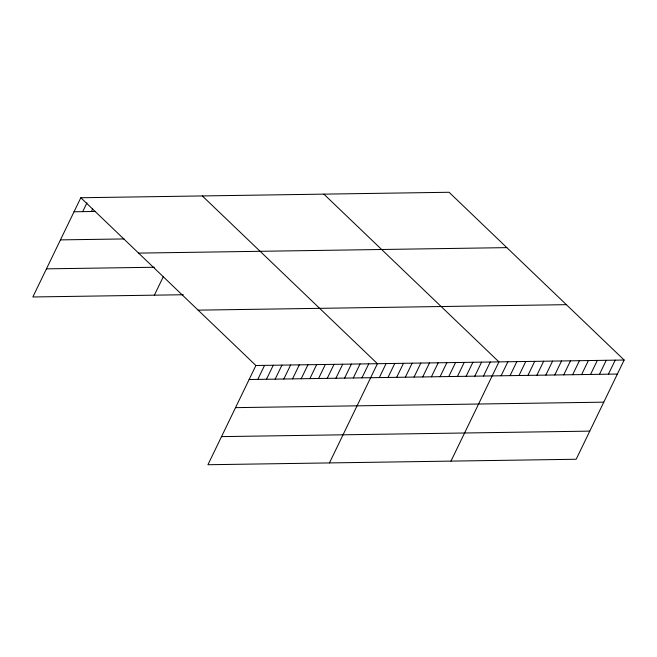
<?xml version="1.0" encoding="UTF-8"?>
<svg xmlns="http://www.w3.org/2000/svg" width="657" height="657" viewBox="0 0 657 657"><rect width="100%" height="100%" fill="white"/><g stroke="black" fill="none" stroke-linecap="round" stroke-linejoin="round"><path stroke-width="0.99" d="M624.15 360.028L255.902 365.506L207.932 464.729L576.181 459.251L624.15 360.028L449.068 192.271L80.819 197.749L32.85 296.972L183.303 294.738M82.716 211.644L86.954 202.873M91.397 211.513L92.67 208.885M154.37 295.165L163.437 276.425M257.799 379.401L264.582 365.374M266.479 379.27L273.263 365.251M275.16 379.138L281.943 365.12M283.84 379.007L290.616 364.988M292.521 378.884L299.296 364.857M301.202 378.752L307.977 364.734M309.882 378.621L316.658 364.602M318.563 378.489L325.338 364.471M327.243 378.366L334.019 364.339M335.924 378.235L342.699 364.216M344.605 378.103L351.38 364.085M353.285 377.98L360.061 363.953M361.966 377.849L368.741 363.83M329.453 462.922L377.422 363.699L202.34 195.942M379.327 377.586L386.102 363.567M388.008 377.463L394.783 363.436M396.68 377.332L403.464 363.313M405.361 377.2L412.144 363.181M414.041 377.069L420.825 363.05M422.722 376.946L429.506 362.919M431.403 376.814L438.186 362.795M440.083 376.683L446.867 362.664M448.764 376.56L455.547 362.533M457.444 376.428L464.22 362.409M466.125 376.297L472.9 362.278M474.806 376.165L481.581 362.147M483.486 376.042L490.262 362.015M450.981 461.115L498.942 361.892L323.86 194.135M501.11 375.779L507.886 361.752M510.054 375.648L516.829 361.621M518.997 375.508L525.772 361.49M527.941 375.377L534.716 361.358M536.884 375.246L543.659 361.227M545.827 375.114L552.603 361.087M554.771 374.983L561.546 360.956M563.714 374.843L570.49 360.824M572.658 374.712L579.433 360.693M581.601 374.58L588.376 360.562M590.544 374.449L597.32 360.422M599.488 374.309L606.263 360.291M608.431 374.178L615.207 360.159M74.036 211.768L95.257 211.455M60.444 239.887L124.099 238.943M138.594 253.109L506.843 247.632M46.442 268.853L154.461 267.251M198.118 310.145L566.375 304.667M249.118 379.524L617.375 374.047M235.526 407.644L603.783 402.166M221.524 436.618L589.772 431.132M80.819 197.749L255.902 365.506"/></g></svg>
